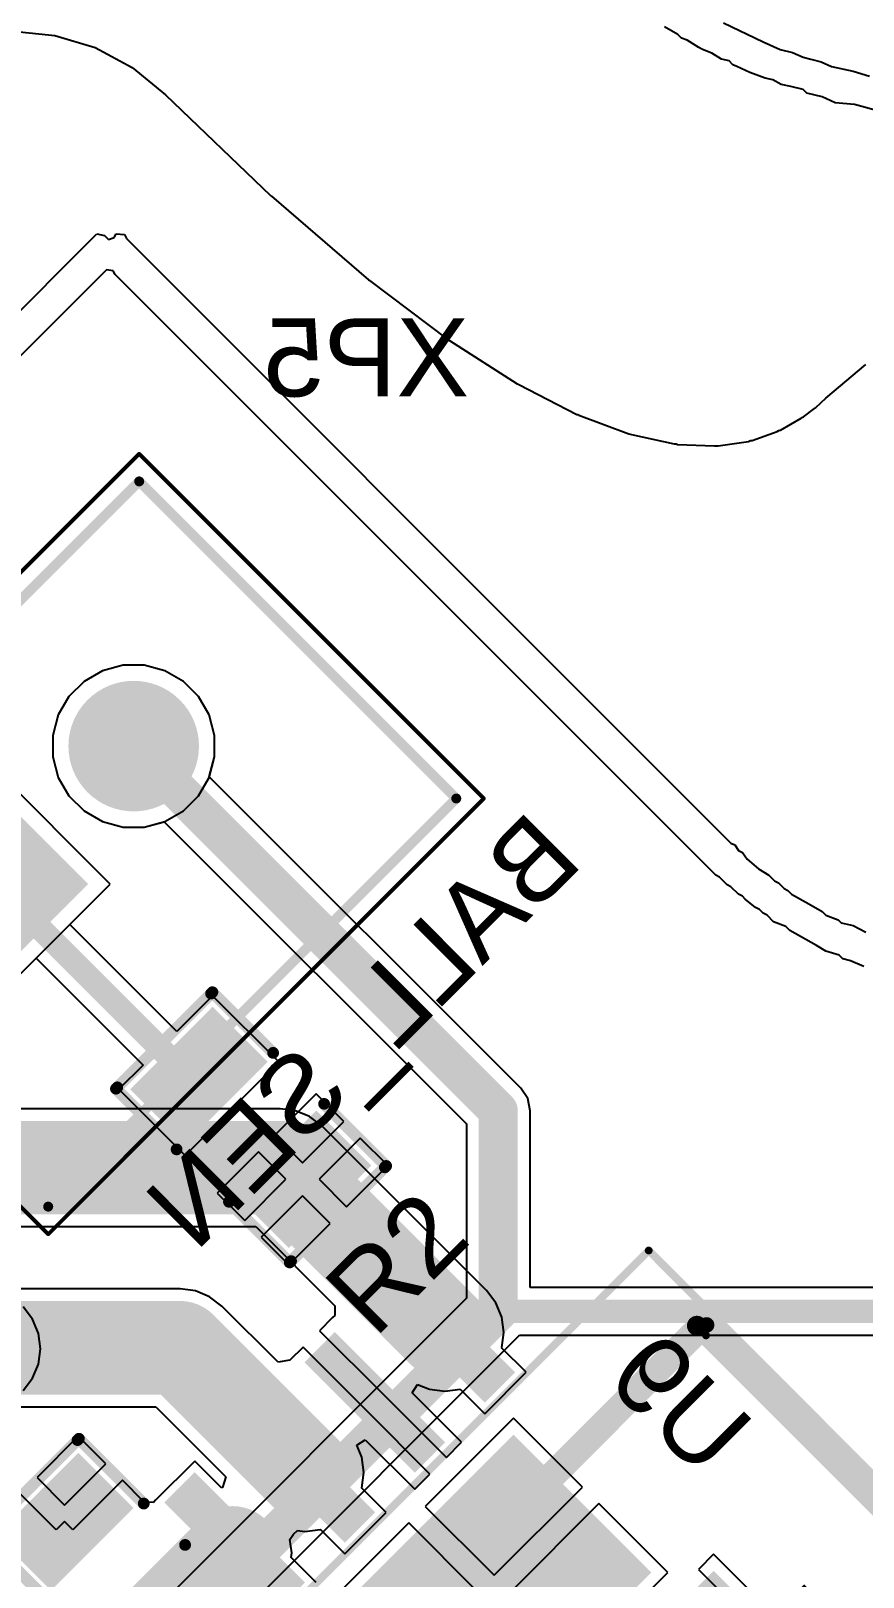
# Model space of a CAD drawing. Header units: millimetres. Extents: x 95 to 305, y 96 to 295.
# Drawn here: x 266.69 to 277.37, y 225.35 to 245.18 of the extents above; entities that cross this region are included whole.
import ezdxf

# ---------------------------------------------------------------- set-up
doc = ezdxf.new("R2010")
doc.units = ezdxf.units.MM
for name, color, linetype in [('BottomLayer', 5, 'Continuous'), ('BottomOverlay', 54, 'Continuous'), ('BottomPaste', 16, 'Continuous'), ('BottomSolder', 6, 'Continuous'), ('Mechanical1', 6, 'Continuous'), ('Mechanical11', 56, 'Continuous'), ('Mechanical13', 56, 'Continuous'), ('Mechanical15', 56, 'Continuous'), ('MultiLayer', 9, 'Continuous'), ('PadHoleLayer', 156, 'Continuous'), ('TopLayer', 1, 'Continuous'), ('TopOverlay', 2, 'Continuous'), ('TopPaste', 8, 'Continuous'), ('TopSolder', 216, 'Continuous')]:
    doc.layers.add(name, color=color, linetype=linetype)
doc.styles.add('Arial', font='arial.ttf', dxfattribs={"height": 0.2})

# ---------------------------------------------------------------- blocks, each defined once
blk = doc.blocks.new('HSOP_8_B_16')
at = {"layer": 'BottomLayer'}
for points in [[(-2.122, 3.7), (-1.672, 3.7), (-1.672, 1.8), (-2.122, 1.8)], [(-0.852, 3.7), (-0.402, 3.7), (-0.402, 1.8), (-0.852, 1.8)], [(0.418, 3.7), (0.868, 3.7), (0.868, 1.8), (0.418, 1.8)], [(1.688, 3.7), (2.138, 3.7), (2.138, 1.8), (1.688, 1.8)], [(-1.542, 1.15), (1.558, 1.15), (1.558, -1.25), (-1.542, -1.25)], [(-2.122, -1.9), (-1.672, -1.9), (-1.672, -3.8), (-2.122, -3.8)], [(-0.852, -1.9), (-0.402, -1.9), (-0.402, -3.8), (-0.852, -3.8)], [(0.418, -1.9), (0.868, -1.9), (0.868, -3.8), (0.418, -3.8)], [(1.688, -1.9), (2.138, -1.9), (2.138, -3.8), (1.688, -3.8)]]:
    blk.add_hatch(color=5, dxfattribs=at).paths.add_polyline_path(points)
at = {"layer": 'BottomPaste'}
for points in [[(-2.122, 3.7), (-1.672, 3.7), (-1.672, 1.8), (-2.122, 1.8)], [(-0.852, 3.7), (-0.402, 3.7), (-0.402, 1.8), (-0.852, 1.8)], [(0.418, 3.7), (0.868, 3.7), (0.868, 1.8), (0.418, 1.8)], [(1.688, 3.7), (2.138, 3.7), (2.138, 1.8), (1.688, 1.8)], [(-1.542, 1.15), (1.558, 1.15), (1.558, -1.25), (-1.542, -1.25)], [(-2.122, -1.9), (-1.672, -1.9), (-1.672, -3.8), (-2.122, -3.8)], [(-0.852, -1.9), (-0.402, -1.9), (-0.402, -3.8), (-0.852, -3.8)], [(0.418, -1.9), (0.868, -1.9), (0.868, -3.8), (0.418, -3.8)], [(1.688, -1.9), (2.138, -1.9), (2.138, -3.8), (1.688, -3.8)]]:
    blk.add_hatch(color=16, dxfattribs=at).paths.add_polyline_path(points)
at = {"layer": 'BottomSolder'}
for points in [[(-2.172, 3.75), (-1.622, 3.75), (-1.622, 1.75), (-2.172, 1.75)], [(-0.902, 3.75), (-0.352, 3.75), (-0.352, 1.75), (-0.902, 1.75)], [(0.368, 3.75), (0.918, 3.75), (0.918, 1.75), (0.368, 1.75)], [(1.638, 3.75), (2.188, 3.75), (2.188, 1.75), (1.638, 1.75)], [(-1.592, 1.2), (1.608, 1.2), (1.608, -1.3), (-1.592, -1.3)], [(-2.172, -1.85), (-1.622, -1.85), (-1.622, -3.85), (-2.172, -3.85)], [(-0.902, -1.85), (-0.352, -1.85), (-0.352, -3.85), (-0.902, -3.85)], [(0.368, -1.85), (0.918, -1.85), (0.918, -3.85), (0.368, -3.85)], [(1.638, -1.85), (2.188, -1.85), (2.188, -3.85), (1.638, -3.85)]]:
    blk.add_hatch(color=6, dxfattribs=at).paths.add_polyline_path(points)
at = {"layer": 'BottomOverlay', "text_generation_flag": 2}
blk.add_text('.', height=1, rotation=-180, dxfattribs=at).set_placement((-2.992, 2.85))
blk = doc.blocks.new('JST_XH_2_B_46')
at = {"layer": 'BottomLayer'}
blk.add_hatch(color=5, dxfattribs=at).paths.add_polyline_path([(-2.038, 1.313), (-0.463, 1.313), (-0.463, -0.263), (-2.038, -0.263)])
h = blk.add_hatch(color=5, dxfattribs=at)
edge = h.paths.add_edge_path()
edge.add_arc((1.25, 0.525), 0.787, 0, 360)
at = {"layer": 'BottomSolder'}
blk.add_hatch(color=6, dxfattribs=at).paths.add_polyline_path([(-2.088, 1.363), (-0.413, 1.363), (-0.413, -0.313), (-2.088, -0.313)])
h = blk.add_hatch(color=6, dxfattribs=at)
edge = h.paths.add_edge_path()
edge.add_arc((1.25, 0.525), 0.837, 0, 360)
at = {"layer": 'MultiLayer'}
h = blk.add_hatch(color=9, dxfattribs=at)
edge = h.paths.add_edge_path()
edge.add_arc((1.25, 0.525), 0.787, 0, 360)
at = {"layer": 'PadHoleLayer'}
h = blk.add_hatch(color=156, dxfattribs=at)
edge = h.paths.add_edge_path()
edge.add_arc((-1.25, 0.525), 0.525, 0, 360)
h = blk.add_hatch(color=156, dxfattribs=at)
edge = h.paths.add_edge_path()
edge.add_arc((1.25, 0.525), 0.525, 0, 360)
at = {"layer": 'TopLayer'}
blk.add_hatch(color=1, dxfattribs=at).paths.add_polyline_path([(-2.038, 1.313), (-0.463, 1.313), (-0.463, -0.263), (-2.038, -0.263)])
h = blk.add_hatch(color=1, dxfattribs=at)
edge = h.paths.add_edge_path()
edge.add_arc((1.25, 0.525), 0.787, 0, 360)
at = {"layer": 'TopSolder'}
blk.add_hatch(color=216, dxfattribs=at).paths.add_polyline_path([(-2.088, 1.363), (-0.413, 1.363), (-0.413, -0.313), (-2.088, -0.313)])
h = blk.add_hatch(color=216, dxfattribs=at)
edge = h.paths.add_edge_path()
edge.add_arc((1.25, 0.525), 0.837, 0, 360)
at = {"layer": 'BottomOverlay', "const_width": 0.127}
for points in [[(-3.7, 2.875), (-3.7, -2.875)], [(-3.7, 2.875), (3.7, 2.875)], [(3.7, 2.875), (3.7, -2.875)], [(-3.7, -2.875), (3.7, -2.875)]]:
    blk.add_lwpolyline(points, dxfattribs=at)
at = {"layer": 'BottomOverlay'}
for points, const_width in [([(-3.732, 2.875, 1), (-3.668, 2.875, 1)], 0.0635), ([(-3.732, 2.875, 1), (-3.668, 2.875, 1)], 0.0635), ([(3.668, 2.875, 1), (3.732, 2.875, 1)], 0.0635), ([(3.668, 2.875, 1), (3.732, 2.875, 1)], 0.0635), ([(-4.35, 0.525, 1), (-4.55, 0.525, 1)], 0.2), ([(-4.6, 0.525, 1), (-4.5, 0.525, 1)], 0.1), ([(-4.4, 0.525, 1), (-4.3, 0.525, 1)], 0.1), ([(-3.732, -2.875, 1), (-3.668, -2.875, 1)], 0.0635), ([(-3.732, -2.875, 1), (-3.668, -2.875, 1)], 0.0635), ([(3.668, -2.875, 1), (3.732, -2.875, 1)], 0.0635), ([(3.668, -2.875, 1), (3.732, -2.875, 1)], 0.0635)]:
    blk.add_lwpolyline(points, format="xyb", close=True, dxfattribs=dict(at, const_width=const_width))
at = {"layer": 'Mechanical13', "const_width": 0.127}
for points in [[(-3.7, 2.875), (-3.7, -2.875)], [(-3.7, 2.875), (3.7, 2.875)], [(3.7, 2.875), (3.7, -2.875)], [(-3.7, -2.875), (3.7, -2.875)]]:
    blk.add_lwpolyline(points, dxfattribs=at)
at = {"layer": 'Mechanical13'}
for points, const_width in [([(-3.732, 2.875, 1), (-3.668, 2.875, 1)], 0.0635), ([(-3.732, 2.875, 1), (-3.668, 2.875, 1)], 0.0635), ([(3.668, 2.875, 1), (3.732, 2.875, 1)], 0.0635), ([(3.668, 2.875, 1), (3.732, 2.875, 1)], 0.0635), ([(-4.35, 0.525, 1), (-4.55, 0.525, 1)], 0.2), ([(-4.6, 0.525, 1), (-4.5, 0.525, 1)], 0.1), ([(-4.4, 0.525, 1), (-4.3, 0.525, 1)], 0.1), ([(-3.732, -2.875, 1), (-3.668, -2.875, 1)], 0.0635), ([(-3.732, -2.875, 1), (-3.668, -2.875, 1)], 0.0635), ([(3.668, -2.875, 1), (3.732, -2.875, 1)], 0.0635), ([(3.668, -2.875, 1), (3.732, -2.875, 1)], 0.0635)]:
    blk.add_lwpolyline(points, format="xyb", close=True, dxfattribs=dict(at, const_width=const_width))
at = {"layer": 'Mechanical15', "const_width": 0.05}
for points in [[(-3.95, 3.125), (3.95, 3.125)], [(-3.95, 3.125), (-3.95, -3.125)], [(3.95, 3.125), (3.95, -3.125)], [(-3.95, -3.125), (3.95, -3.125)]]:
    blk.add_lwpolyline(points, dxfattribs=at)
at = {"layer": 'Mechanical15', "const_width": 0.025}
for points in [[(-3.962, 3.125, 1), (-3.938, 3.125, 1)], [(-3.962, 3.125, 1), (-3.938, 3.125, 1)], [(3.938, 3.125, 1), (3.962, 3.125, 1)], [(3.938, 3.125, 1), (3.962, 3.125, 1)], [(-3.962, -3.125, 1), (-3.938, -3.125, 1)], [(-3.962, -3.125, 1), (-3.938, -3.125, 1)], [(3.938, -3.125, 1), (3.962, -3.125, 1)], [(3.938, -3.125, 1), (3.962, -3.125, 1)]]:
    blk.add_lwpolyline(points, format="xyb", close=True, dxfattribs=at)
blk = doc.blocks.new('RES0805_132')
at = {"layer": 'TopLayer'}
for points in [[(-1.388, 0.678), (-0.488, 0.678), (-0.488, -0.719), (-1.388, -0.719)], [(0.492, 0.678), (1.392, 0.678), (1.392, -0.719), (0.492, -0.719)]]:
    blk.add_hatch(color=1, dxfattribs=at).paths.add_polyline_path(points)
at = {"layer": 'TopPaste'}
for points in [[(-1.388, 0.678), (-0.488, 0.678), (-0.488, -0.719), (-1.388, -0.719)], [(0.492, 0.678), (1.392, 0.678), (1.392, -0.719), (0.492, -0.719)]]:
    blk.add_hatch(color=8, dxfattribs=at).paths.add_polyline_path(points)
at = {"layer": 'TopSolder'}
for points in [[(-1.438, 0.728), (-0.438, 0.728), (-0.438, -0.769), (-1.438, -0.769)], [(0.442, 0.728), (1.442, 0.728), (1.442, -0.769), (0.442, -0.769)]]:
    blk.add_hatch(color=216, dxfattribs=at).paths.add_polyline_path(points)
at = {"layer": 'TopOverlay', "const_width": 0.15}
for points in [[(-0.475, 0.85), (-1.575, 0.85)], [(-1.575, 0.825), (-1.575, -0.875)], [(1.575, 0.85), (0.475, 0.85)], [(1.575, 0.825), (1.575, -0.875)], [(-0.45, -0.9), (-1.575, -0.9)], [(1.575, -0.9), (0.475, -0.9)]]:
    blk.add_lwpolyline(points, dxfattribs=at)
at = {"layer": 'TopOverlay', "const_width": 0.075}
for points in [[(-1.613, 0.85, 1), (-1.538, 0.85, 1)], [(-1.613, 0.825, 1), (-1.538, 0.825, 1)], [(-0.513, 0.85, 1), (-0.437, 0.85, 1)], [(0.437, 0.85, 1), (0.513, 0.85, 1)], [(1.538, 0.85, 1), (1.613, 0.85, 1)], [(1.538, 0.825, 1), (1.613, 0.825, 1)], [(-1.613, -0.875, 1), (-1.538, -0.875, 1)], [(-1.613, -0.9, 1), (-1.538, -0.9, 1)], [(-0.487, -0.9, 1), (-0.412, -0.9, 1)], [(0.437, -0.9, 1), (0.513, -0.9, 1)], [(1.538, -0.875, 1), (1.613, -0.875, 1)], [(1.538, -0.9, 1), (1.613, -0.9, 1)]]:
    blk.add_lwpolyline(points, format="xyb", close=True, dxfattribs=at)
blk = doc.blocks.new('CAP0805_B_184')
at = {"layer": 'BottomLayer'}
for points in [[(-1.379, 0.693), (-0.479, 0.693), (-0.479, -0.704), (-1.379, -0.704)], [(0.481, 0.693), (1.381, 0.693), (1.381, -0.704), (0.481, -0.704)]]:
    blk.add_hatch(color=5, dxfattribs=at).paths.add_polyline_path(points)
at = {"layer": 'BottomPaste'}
for points in [[(-1.379, 0.693), (-0.479, 0.693), (-0.479, -0.704), (-1.379, -0.704)], [(0.481, 0.693), (1.381, 0.693), (1.381, -0.704), (0.481, -0.704)]]:
    blk.add_hatch(color=16, dxfattribs=at).paths.add_polyline_path(points)
at = {"layer": 'BottomSolder'}
for points in [[(-1.429, 0.743), (-0.429, 0.743), (-0.429, -0.754), (-1.429, -0.754)], [(0.431, 0.743), (1.431, 0.743), (1.431, -0.754), (0.431, -0.754)]]:
    blk.add_hatch(color=6, dxfattribs=at).paths.add_polyline_path(points)
at = {"layer": 'BottomOverlay', "const_width": 0.15}
for points in [[(-1.55, 0.875), (-0.375, 0.875)], [(-1.55, -0.85), (-1.55, 0.85)], [(0.375, 0.875), (1.55, 0.875)], [(1.55, -0.85), (1.55, 0.85)], [(-1.55, -0.875), (-0.375, -0.875)], [(0.4, -0.875), (1.55, -0.875)]]:
    blk.add_lwpolyline(points, dxfattribs=at)
at = {"layer": 'BottomOverlay', "const_width": 0.075}
for points in [[(-1.588, 0.875, 1), (-1.513, 0.875, 1)], [(-1.588, 0.85, 1), (-1.513, 0.85, 1)], [(-0.413, 0.875, 1), (-0.337, 0.875, 1)], [(0.337, 0.875, 1), (0.413, 0.875, 1)], [(1.512, 0.875, 1), (1.587, 0.875, 1)], [(1.512, 0.85, 1), (1.587, 0.85, 1)], [(-1.588, -0.85, 1), (-1.513, -0.85, 1)], [(1.512, -0.85, 1), (1.587, -0.85, 1)], [(-1.588, -0.875, 1), (-1.513, -0.875, 1)], [(-0.413, -0.875, 1), (-0.337, -0.875, 1)], [(0.362, -0.875, 1), (0.437, -0.875, 1)], [(1.512, -0.875, 1), (1.587, -0.875, 1)]]:
    blk.add_lwpolyline(points, format="xyb", close=True, dxfattribs=at)
blk = doc.blocks.new('HC_05_197')
at = {"layer": 'Mechanical1', "const_width": 0.1}
for points in [[(-7.096, 15.037), (6.924, 15.037)], [(-7.096, -12.973), (-7.096, 15.037)]]:
    blk.add_lwpolyline(points, dxfattribs=at)
at = {"layer": 'Mechanical1', "const_width": 0.05}
blk.add_lwpolyline([(-7.121, 15.037, 1), (-7.071, 15.037, 1)], format="xyb", close=True, dxfattribs=at)
blk.add_lwpolyline([(-7.121, 15.037, 1), (-7.071, 15.037, 1)], format="xyb", close=True, dxfattribs=at)
at = {"layer": 'Mechanical11', "const_width": 0.254}
for points in [[(-7.267, 15.042), (6.957, 15.042)], [(-7.267, -14.295), (-7.267, 15.042)]]:
    blk.add_lwpolyline(points, dxfattribs=at)
at = {"layer": 'Mechanical11', "const_width": 0.127}
blk.add_lwpolyline([(-7.331, 15.042, 1), (-7.204, 15.042, 1)], format="xyb", close=True, dxfattribs=at)
blk.add_lwpolyline([(-7.331, 15.042, 1), (-7.204, 15.042, 1)], format="xyb", close=True, dxfattribs=at)
at = {"layer": 'Mechanical15', "const_width": 0.1}
for points in [[(-8.386, -14.713), (-8.386, 15.287)], [(-8.386, 15.287), (8.114, 15.287)]]:
    blk.add_lwpolyline(points, dxfattribs=at)
at = {"layer": 'Mechanical15', "const_width": 0.05}
blk.add_lwpolyline([(-8.411, 15.287, 1), (-8.361, 15.287, 1)], format="xyb", close=True, dxfattribs=at)
blk.add_lwpolyline([(-8.411, 15.287, 1), (-8.361, 15.287, 1)], format="xyb", close=True, dxfattribs=at)
at = {"layer": 'TopOverlay', "const_width": 0.2}
for points in [[(-7.186, 15.137), (7.014, 15.137)], [(-7.186, 7.587), (-7.186, 15.137)]]:
    blk.add_lwpolyline(points, dxfattribs=at)
at = {"layer": 'TopOverlay', "const_width": 0.1}
blk.add_lwpolyline([(-7.236, 15.137, 1), (-7.136, 15.137, 1)], format="xyb", close=True, dxfattribs=at)
blk.add_lwpolyline([(-7.236, 15.137, 1), (-7.136, 15.137, 1)], format="xyb", close=True, dxfattribs=at)

msp = doc.modelspace()

# ---------------------------------------------------------------- linework, layer by layer
at = {"layer": 'BottomLayer'}
for p, q in [((266.468, 245.17), (267.003, 245.118)), ((267.003, 245.118), (267.518, 244.961)), ((267.518, 244.961), (267.992, 244.708)), ((267.992, 244.708), (268.42, 244.357)), ((268.42, 244.357), (269.768, 243.067)), ((269.768, 243.067), (269.773, 243.064)), ((269.773, 243.064), (269.778, 243.058)), ((269.778, 243.058), (271.025, 241.985)), ((271.025, 241.985), (271.033, 241.981)), ((271.033, 241.981), (271.038, 241.975)), ((271.038, 241.975), (272.046, 241.216)), ((272.046, 241.216), (272.055, 241.212)), ((272.055, 241.212), (272.062, 241.205)), ((272.062, 241.205), (272.929, 240.652)), ((276.889, 240.467), (277.402, 240.897)), ((272.929, 240.652), (272.941, 240.647)), ((272.941, 240.647), (272.95, 240.64)), ((272.95, 240.64), (273.695, 240.259)), ((276.76, 240.348), (276.889, 240.467)), ((276.601, 240.227), (276.742, 240.333)), ((276.742, 240.333), (276.75, 240.342)), ((276.75, 240.342), (276.76, 240.348)), ((273.695, 240.259), (273.71, 240.255)), ((273.71, 240.255), (273.723, 240.247)), ((273.723, 240.247), (274.362, 240.009)), ((276.308, 240.057), (276.573, 240.208)), ((276.573, 240.208), (276.586, 240.219)), ((276.586, 240.219), (276.601, 240.227)), ((274.362, 240.009), (274.38, 240.006)), ((274.38, 240.006), (274.396, 239.999)), ((274.396, 239.999), (274.945, 239.88)), ((274.945, 239.88), (274.967, 239.88)), ((274.967, 239.88), (274.988, 239.874)), ((274.988, 239.874), (275.46, 239.854)), ((275.509, 239.856), (275.898, 239.913)), ((275.898, 239.913), (275.921, 239.922)), ((275.921, 239.922), (275.945, 239.925)), ((275.945, 239.925), (276.266, 240.038)), ((276.266, 240.038), (276.286, 240.05)), ((276.286, 240.05), (276.308, 240.057)), ((275.46, 239.854), (275.484, 239.857)), ((275.484, 239.857), (275.509, 239.856)), ((267.612, 236.972), (267.376, 236.835)), ((267.876, 237.043), (267.612, 236.972)), ((268.149, 237.043), (267.876, 237.043)), ((268.413, 236.972), (268.149, 237.043)), ((268.65, 236.835), (268.413, 236.972)), ((267.376, 236.835), (267.182, 236.642)), ((268.843, 236.642), (268.65, 236.835)), ((267.182, 236.642), (267.046, 236.406)), ((268.979, 236.406), (268.843, 236.642)), ((267.046, 236.406), (266.975, 236.142)), ((269.05, 236.142), (268.979, 236.406)), ((266.975, 236.142), (266.975, 235.869)), ((269.05, 235.869), (269.05, 236.142)), ((266.975, 235.869), (267.046, 235.605)), ((268.979, 235.605), (269.05, 235.869)), ((267.712, 234.237), (266.245, 235.705)), ((267.046, 235.605), (267.182, 235.368)), ((268.843, 235.368), (268.979, 235.605)), ((267.182, 235.368), (267.376, 235.175)), ((268.65, 235.175), (268.843, 235.368)), ((267.376, 235.175), (267.612, 235.038)), ((268.413, 235.038), (268.65, 235.175)), ((267.612, 235.038), (267.876, 234.968)), ((267.876, 234.968), (268.149, 234.968)), ((268.149, 234.968), (268.413, 235.038)), ((266.245, 232.77), (267.712, 234.237)), ((269.891, 231.356), (262.466, 231.356)), ((270.087, 231.331), (269.891, 231.356)), ((270.269, 231.255), (270.087, 231.331)), ((270.426, 231.135), (270.269, 231.255)), ((272.537, 229.024), (270.426, 231.135)), ((262.779, 229.844), (269.578, 229.844)), ((269.578, 229.844), (270.59, 228.831)), ((268.608, 229.048), (266.073, 229.048)), ((268.804, 229.022), (268.608, 229.048)), ((268.986, 228.946), (268.804, 229.022)), ((272.657, 228.867), (272.537, 229.024)), ((269.143, 228.826), (268.986, 228.946)), ((269.864, 228.105), (269.143, 228.826)), ((270.59, 228.831), (270.591, 228.705)), ((272.733, 228.685), (272.657, 228.867)), ((270.564, 228.678), (270.397, 228.51)), ((270.591, 228.705), (270.564, 228.678)), ((272.758, 228.489), (272.733, 228.685)), ((270.397, 228.51), (271.21, 227.697)), ((272.733, 228.293), (272.758, 228.489)), ((270.185, 228.298), (270.017, 228.131)), ((270.998, 227.485), (270.185, 228.298)), ((272.731, 228.29), (272.733, 228.293)), ((273.045, 227.977), (272.731, 228.29)), ((270.017, 228.131), (269.864, 228.105)), ((272.515, 227.446), (273.045, 227.977)), ((271.582, 227.714), (271.654, 227.821)), ((271.654, 227.821), (271.806, 227.759)), ((271.21, 227.697), (272.023, 226.884)), ((272.218, 227.079), (271.582, 227.714)), ((271.806, 227.759), (272.002, 227.733)), ((272.002, 227.733), (272.198, 227.759)), ((272.198, 227.759), (272.201, 227.76)), ((272.201, 227.76), (272.515, 227.446)), ((266.154, 227.535), (268.295, 227.535)), ((268.295, 227.535), (269.193, 226.636)), ((271.811, 226.672), (270.998, 227.485)), ((272.882, 227.39), (271.751, 226.258)), ((273.766, 226.506), (272.882, 227.39)), ((267.302, 227.157), (266.773, 226.628)), ((267.656, 226.804), (267.302, 227.157)), ((270.874, 227.041), (270.981, 227.113)), ((270.937, 226.889), (270.874, 227.041)), ((270.981, 227.113), (271.617, 226.477)), ((272.023, 226.884), (272.218, 227.079)), ((267.127, 226.275), (267.656, 226.804)), ((268.795, 226.838), (268.293, 226.336)), ((269.137, 226.497), (268.795, 226.838)), ((270.962, 226.693), (270.937, 226.889)), ((266.773, 226.628), (267.127, 226.275)), ((267.868, 226.592), (267.233, 225.956)), ((268.142, 226.318), (267.868, 226.592)), ((269.193, 226.636), (269.15, 226.499)), ((270.937, 226.497), (270.962, 226.693)), ((271.617, 226.477), (271.811, 226.672)), ((267.02, 225.956), (266.561, 226.416)), ((269.15, 226.499), (269.137, 226.497)), ((270.935, 226.494), (270.937, 226.497)), ((271.249, 226.18), (270.935, 226.494)), ((272.635, 225.374), (273.766, 226.506)), ((268.265, 226.308), (268.142, 226.318)), ((268.293, 226.336), (268.265, 226.308)), ((271.751, 226.258), (272.635, 225.374)), ((273.978, 226.294), (272.847, 225.162)), ((274.862, 225.41), (273.978, 226.294)), ((267.127, 226.062), (267.02, 225.956)), ((267.233, 225.956), (267.127, 226.062)), ((271.539, 226.046), (270.407, 224.915)), ((270.719, 225.65), (271.249, 226.18)), ((272.423, 225.162), (271.539, 226.046)), ((270.017, 225.834), (270.061, 225.901)), ((270.039, 225.661), (270.017, 225.834)), ((270.061, 225.901), (270.113, 225.949)), ((270.113, 225.949), (270.206, 225.937)), ((270.206, 225.937), (270.402, 225.962)), ((270.402, 225.962), (270.405, 225.964)), ((270.405, 225.964), (270.719, 225.65)), ((270.031, 225.602), (270.039, 225.661)), ((270.351, 225.282), (270.031, 225.602)), ((275.449, 225.643), (275.255, 225.449)), ((276.156, 224.936), (275.449, 225.643)), ((273.731, 224.278), (274.862, 225.41)), ((275.255, 225.449), (275.962, 224.742))]:
    msp.add_line(p, q, dxfattribs=at)
at = {"layer": 'BottomLayer', "const_width": 1.2}
for points in [[(262.466, 230.6), (269.891, 230.6)], [(269.891, 230.6), (272.002, 228.489)], [(262.02, 228.92), (267.275, 223.665)], [(266.073, 228.291), (268.608, 228.291)], [(268.608, 228.291), (270.206, 226.693)], [(270.206, 226.693), (270.206, 226.693)], [(268.405, 224.784), (269.283, 225.661)]]:
    msp.add_lwpolyline(points, dxfattribs=at)
at = {"layer": 'BottomLayer', "const_width": 0.6}
for points in [[(269.591, 230.6, 1), (270.191, 230.6, 1)], [(269.591, 230.6, 1), (270.191, 230.6, 1)], [(271.702, 228.489, 1), (272.302, 228.489, 1)], [(268.308, 228.291, 1), (268.908, 228.291, 1)], [(268.308, 228.291, 1), (268.908, 228.291, 1)], [(269.906, 226.693, 1), (270.506, 226.693, 1)], [(269.906, 226.693, 1), (270.506, 226.693, 1)], [(269.906, 226.693, 1), (270.506, 226.693, 1)], [(268.983, 225.661, 1), (269.583, 225.661, 1)], [(268.105, 224.784, 1), (268.705, 224.784, 1)]]:
    msp.add_lwpolyline(points, format="xyb", close=True, dxfattribs=at)
at = {"layer": 'BottomOverlay'}
for p, q in [((274.99, 245.131), (274.82, 245.228)), ((275.574, 245.277), (276.085, 245.034)), ((275.039, 245.082), (274.99, 245.131)), ((275.112, 245.058), (275.039, 245.082)), ((275.258, 244.961), (275.112, 245.058)), ((276.085, 245.034), (276.304, 244.936)), ((275.306, 244.936), (275.258, 244.961)), ((275.428, 244.888), (275.306, 244.936)), ((275.55, 244.815), (275.428, 244.888)), ((276.304, 244.936), (276.463, 244.9)), ((276.463, 244.9), (276.596, 244.839)), ((276.596, 244.839), (276.694, 244.815)), ((275.647, 244.79), (275.55, 244.815)), ((275.696, 244.742), (275.647, 244.79)), ((275.745, 244.717), (275.696, 244.742)), ((275.915, 244.644), (275.745, 244.717)), ((276.11, 244.571), (275.915, 244.644)), ((276.694, 244.815), (276.828, 244.778)), ((276.828, 244.778), (276.962, 244.717)), ((276.962, 244.717), (277.241, 244.657)), ((277.241, 244.657), (277.448, 244.596)), ((276.207, 244.547), (276.11, 244.571)), ((276.317, 244.486), (276.207, 244.547)), ((276.438, 244.462), (276.317, 244.486)), ((276.596, 244.425), (276.438, 244.462)), ((276.645, 244.377), (276.596, 244.425)), ((276.84, 244.328), (276.645, 244.377)), ((277.01, 244.255), (276.84, 244.328)), ((277.254, 244.231), (277.01, 244.255)), ((277.351, 244.206), (277.254, 244.231)), ((277.521, 244.158), (277.351, 244.206)), ((246.89, 221.923), (267.542, 242.575)), ((267.542, 242.575), (267.64, 242.551)), ((267.64, 242.551), (267.688, 242.502)), ((267.688, 242.502), (267.761, 242.527)), ((267.761, 242.527), (267.786, 242.575)), ((267.786, 242.575), (267.895, 242.563)), ((267.895, 242.563), (267.919, 242.515)), ((267.919, 242.515), (274.065, 236.369)), ((267.664, 242.113), (247.206, 221.656)), ((267.749, 242.101), (267.664, 242.113)), ((267.773, 242.052), (267.749, 242.101)), ((275.477, 234.349), (267.773, 242.052)), ((274.065, 236.369), (274.077, 236.357)), ((274.077, 236.357), (275.672, 234.762)), ((275.672, 234.762), (275.72, 234.738)), ((275.72, 234.738), (275.769, 234.665)), ((275.769, 234.665), (275.818, 234.641)), ((275.818, 234.641), (275.878, 234.556)), ((275.878, 234.556), (276.024, 234.434)), ((275.526, 234.324), (275.477, 234.349)), ((275.623, 234.227), (275.526, 234.324)), ((276.024, 234.434), (276.158, 234.349)), ((276.158, 234.349), (276.231, 234.276)), ((275.672, 234.203), (275.623, 234.227)), ((275.769, 234.105), (275.672, 234.203)), ((276.231, 234.276), (276.28, 234.251)), ((276.28, 234.251), (276.353, 234.178)), ((276.353, 234.178), (276.402, 234.154)), ((276.402, 234.154), (276.45, 234.105)), ((275.818, 234.081), (275.769, 234.105)), ((275.854, 234.044), (275.818, 234.081)), ((275.988, 233.935), (275.854, 234.044)), ((276.037, 233.911), (275.988, 233.935)), ((276.45, 234.105), (276.669, 233.984)), ((276.669, 233.984), (276.84, 233.886)), ((276.085, 233.862), (276.037, 233.911)), ((276.134, 233.838), (276.085, 233.862)), ((276.219, 233.752), (276.134, 233.838)), ((276.377, 233.692), (276.219, 233.752)), ((276.84, 233.886), (276.889, 233.838)), ((276.889, 233.838), (277.047, 233.777)), ((277.047, 233.777), (277.083, 233.74)), ((277.083, 233.74), (277.241, 233.704)), ((276.426, 233.643), (276.377, 233.692)), ((276.767, 233.448), (276.426, 233.643)), ((277.241, 233.704), (277.4, 233.619)), ((276.889, 233.375), (276.767, 233.448)), ((277.059, 233.326), (276.889, 233.375)), ((277.108, 233.278), (277.059, 233.326)), ((277.205, 233.253), (277.108, 233.278)), ((277.375, 233.18), (277.205, 233.253))]:
    msp.add_line(p, q, dxfattribs=at)
at = {"layer": 'TopLayer'}
for p, q in [((266.468, 245.17), (267.003, 245.118)), ((267.003, 245.118), (267.518, 244.961)), ((267.518, 244.961), (267.992, 244.708)), ((267.992, 244.708), (268.42, 244.357)), ((268.42, 244.357), (269.768, 243.067)), ((269.768, 243.067), (269.773, 243.064)), ((269.773, 243.064), (269.778, 243.058)), ((269.778, 243.058), (271.025, 241.985)), ((271.025, 241.985), (271.033, 241.981)), ((271.033, 241.981), (271.038, 241.975)), ((271.038, 241.975), (272.046, 241.216)), ((272.046, 241.216), (272.055, 241.212)), ((272.055, 241.212), (272.062, 241.205)), ((272.062, 241.205), (272.929, 240.652)), ((276.889, 240.467), (277.402, 240.897)), ((272.929, 240.652), (272.941, 240.647)), ((272.941, 240.647), (272.95, 240.64)), ((272.95, 240.64), (273.695, 240.259)), ((276.76, 240.348), (276.889, 240.467)), ((276.601, 240.227), (276.742, 240.333)), ((276.742, 240.333), (276.75, 240.342)), ((276.75, 240.342), (276.76, 240.348)), ((273.695, 240.259), (273.71, 240.255)), ((273.71, 240.255), (273.723, 240.247)), ((273.723, 240.247), (274.362, 240.009)), ((276.308, 240.057), (276.573, 240.208)), ((276.573, 240.208), (276.586, 240.219)), ((276.586, 240.219), (276.601, 240.227)), ((274.362, 240.009), (274.38, 240.006)), ((274.38, 240.006), (274.396, 239.999)), ((274.396, 239.999), (274.945, 239.88)), ((274.945, 239.88), (274.967, 239.88)), ((274.967, 239.88), (274.988, 239.874)), ((274.988, 239.874), (275.46, 239.854)), ((275.509, 239.856), (275.898, 239.913)), ((275.898, 239.913), (275.921, 239.922)), ((275.921, 239.922), (275.945, 239.925)), ((275.945, 239.925), (276.266, 240.038)), ((276.266, 240.038), (276.286, 240.05)), ((276.286, 240.05), (276.308, 240.057)), ((275.46, 239.854), (275.484, 239.857)), ((275.484, 239.857), (275.509, 239.856)), ((267.612, 236.972), (267.376, 236.835)), ((267.876, 237.043), (267.612, 236.972)), ((268.149, 237.043), (267.876, 237.043)), ((268.413, 236.972), (268.149, 237.043)), ((268.65, 236.835), (268.413, 236.972)), ((267.376, 236.835), (267.182, 236.642)), ((268.843, 236.642), (268.65, 236.835)), ((267.182, 236.642), (267.046, 236.406)), ((268.979, 236.406), (268.843, 236.642)), ((267.046, 236.406), (266.975, 236.142)), ((269.05, 236.142), (268.979, 236.406)), ((266.975, 236.142), (266.975, 235.869)), ((269.05, 235.869), (269.05, 236.142)), ((266.975, 235.869), (267.046, 235.605)), ((268.982, 235.613), (269.05, 235.869)), ((267.712, 234.237), (266.245, 235.705)), ((267.046, 235.605), (267.182, 235.368)), ((272.977, 231.618), (268.982, 235.613)), ((267.182, 235.368), (267.376, 235.175)), ((267.376, 235.175), (267.612, 235.038)), ((267.612, 235.038), (267.876, 234.968)), ((267.876, 234.968), (268.149, 234.968)), ((268.149, 234.968), (268.405, 235.036)), ((268.405, 235.036), (272.28, 231.161)), ((267.195, 233.72), (267.712, 234.237)), ((268.567, 232.348), (267.195, 233.72)), ((266.245, 232.77), (266.762, 233.287)), ((266.762, 233.287), (268.134, 231.915)), ((269.024, 232.805), (268.567, 232.348)), ((269.872, 231.956), (269.024, 232.805)), ((268.672, 230.756), (269.872, 231.956)), ((268.134, 231.915), (267.824, 231.605)), ((267.824, 231.605), (268.672, 230.756)), ((270.353, 231.546), (269.824, 231.017)), ((270.707, 231.193), (270.353, 231.546)), ((273.065, 231.486), (272.977, 231.618)), ((272.977, 231.618), (272.977, 231.618)), ((273.096, 231.33), (273.065, 231.486)), ((270.177, 230.663), (270.707, 231.193)), ((272.28, 231.161), (272.28, 228.927)), ((273.096, 229.064), (273.096, 231.33)), ((269.824, 231.017), (270.177, 230.663)), ((270.919, 230.98), (270.39, 230.451)), ((271.272, 230.627), (270.919, 230.98)), ((269.612, 230.805), (269.082, 230.275)), ((269.965, 230.451), (269.612, 230.805)), ((270.743, 230.098), (271.272, 230.627)), ((269.436, 229.922), (269.965, 230.451)), ((270.39, 230.451), (270.743, 230.098)), ((269.082, 230.275), (269.436, 229.922)), ((270.177, 230.239), (269.648, 229.71)), ((270.531, 229.885), (270.177, 230.239)), ((270.002, 229.356), (270.531, 229.885)), ((269.648, 229.71), (270.002, 229.356)), ((279.15, 229.064), (273.096, 229.064)), ((272.28, 228.927), (256.727, 213.373)), ((266.716, 228.657), (266.596, 228.814)), ((266.792, 228.475), (266.716, 228.657)), ((257.304, 212.796), (272.959, 228.452)), ((266.817, 228.279), (266.792, 228.475)), ((272.959, 228.452), (279.15, 228.452)), ((266.792, 228.083), (266.817, 228.279)), ((266.716, 227.901), (266.792, 228.083)), ((266.596, 227.744), (266.716, 227.901))]:
    msp.add_line(p, q, dxfattribs=at)
for points, const_width in [([(268.013, 236.005), (272.688, 231.33)], 0.5), ([(266.245, 234.237), (268.702, 231.781)], 0.3), ([(268.672, 231.605), (268.848, 231.781)], 0.3), ([(268.702, 231.781), (268.848, 231.781)], 0.3), ([(272.688, 228.758), (272.688, 231.33)], 0.5), ([(256.415, 212.485), (272.688, 228.758)], 0.5), ([(272.688, 228.758), (280.542, 228.758)], 0.3)]:
    msp.add_lwpolyline(points, dxfattribs=dict(at, const_width=const_width))
for points, const_width in [([(267.888, 236.005, 1), (268.138, 236.005, 1)], 0.25), ([(268.597, 231.605, 1), (268.747, 231.605, 1)], 0.15), ([(268.627, 231.781, 1), (268.777, 231.781, 1)], 0.15), ([(268.627, 231.781, 1), (268.777, 231.781, 1)], 0.15), ([(268.773, 231.781, 1), (268.923, 231.781, 1)], 0.15), ([(268.773, 231.781, 1), (268.923, 231.781, 1)], 0.15), ([(272.563, 231.33, 1), (272.813, 231.33, 1)], 0.25), ([(272.563, 231.33, 1), (272.813, 231.33, 1)], 0.25), ([(272.563, 228.758, 1), (272.813, 228.758, 1)], 0.25), ([(272.563, 228.758, 1), (272.813, 228.758, 1)], 0.25), ([(272.613, 228.758, 1), (272.763, 228.758, 1)], 0.15)]:
    msp.add_lwpolyline(points, format="xyb", close=True, dxfattribs=dict(at, const_width=const_width))

# ---------------------------------------------------------------- block references
for name, p, rotation in [('JST_XH_2_B_46', (267.5, 234.75), 45), ('RES0805_132', (269.5, 231.1), 135), ('HSOP_8_B_16', (272.676, 225.133), 225), ('HC_05_197', (269.737, 212.799), 315), ('CAP0805_B_184', (267.788, 225.41), 315)]:
    msp.add_blockref(name, p, dxfattribs=dict(rotation=rotation))

# ---------------------------------------------------------------- texts
at = {"layer": 'BottomOverlay', "style": 'Arial', "text_generation_flag": 2}
msp.add_text('XP5', height=1, dxfattribs=at).set_placement((272.316, 240.489))
for s, rotation, p in [('BALL_SEN', 45, (273.8, 234.5)), ('U9', 315, (275.3, 226.6))]:
    msp.add_text(s, height=1, rotation=rotation, dxfattribs=at).set_placement(p)
at = {"layer": 'TopOverlay', "style": 'Arial'}
msp.add_text('R2', height=1, rotation=45, dxfattribs=at).set_placement((271.1, 228.4))

doc.saveas('drawing.dxf')
